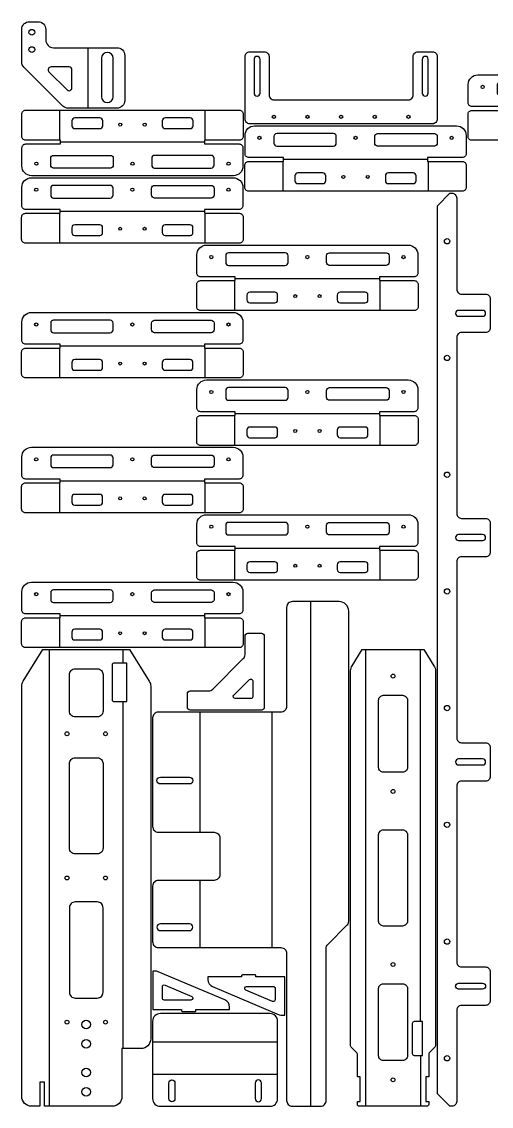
# Model space of a CAD drawing. Extents: x 2413 to 3609, y 3619 to 4748.
# Drawn here: x 2413 to 2902, y 3619 to 4748 of the extents above; entities that cross this region are included whole.
import ezdxf

# ---------------------------------------------------------------- set-up
doc = ezdxf.new("R2010")
doc.units = 0

# ---------------------------------------------------------------- blocks, each defined once
blk = doc.blocks.new('Part', base_point=(-67.1, -237.5))
at = {"layer": '1'}
for points in [[(67.1, 199.4), (67.1, -167.5, -0.414214), (57.1, -177.5), (37.2, -177.5), (37.2, -227.5, -0.414214), (27.2, -237.5), (-43.3, -237.5), (-43.3, -212.5), (-48.1, -212.5), (-48.1, -237.5), (-57.1, -237.5, -0.414214), (-67.1, -227.5), (-67.1, 199.4, -0.140541), (-65.6, 204.7), (-45.1, 237.5), (45.1, 237.5), (65.6, 204.7, -0.140541)], [(17.5, 211.5), (17.5, 173.5, -0.414214), (11.5, 167.5), (-11.5, 167.5, -0.414214), (-17.5, 173.5), (-17.5, 211.5, -0.414214), (-11.5, 217.5), (11.5, 217.5, -0.414214)], [(42.3, 223.6), (29, 223.6, 0.414214), (27, 221.6), (27, 185.4, 0.414214), (29, 183.4), (42.3, 183.4)], [(17.5, 119), (17.5, 31, -0.414214), (11.5, 25), (-11.5, 25, -0.414214), (-17.5, 31), (-17.5, 119, -0.414214), (-11.5, 125), (11.5, 125, -0.414214)], [(17.5, -31, 0.414214), (11.5, -25), (-11.5, -25, 0.414214), (-17.5, -31), (-17.5, -119, 0.414214), (-11.5, -125), (11.5, -125, 0.414214), (17.5, -119)]]:
    blk.add_lwpolyline(points, format="xyb", close=True, dxfattribs=at)
for centre, radius in [((-20, 150), 2), ((20, 150), 2), ((-20, 0), 2), ((20, 0), 2), ((-20, -150), 2), ((0, -152.5), 4.5), ((20, -150), 2), ((0, -172.5), 4.5), ((0, -202.5), 4.5), ((0, -222.5), 4.5)]:
    blk.add_circle(centre, radius, dxfattribs=at)
at = {"layer": '2'}
for p, q in [((-38.6, 237.5), (-38.6, -237.5)), ((38.6, 223.6), (38.6, 237.5)), ((38.6, -177.5), (38.6, 183.4))]:
    blk.add_line(p, q, dxfattribs=at)
blk = doc.blocks.new('Part891463664', base_point=(-37.1, -45))
at = {"layer": '1'}
for points in [[(70, -3.3), (70, -37, -0.414214), (62, -45), (53, -45, -0.414214), (45, -37), (45, -26, 0.414214), (37, -18), (-29.1, -18, -0.414214), (-37.1, -10), (-37.1, 37, -0.414214), (-29.1, 45), (21.7, 45, -0.198912), (27.3, 42.7), (67.7, 2.3, -0.198912)], [(-13, 33, 1), (-25.2, 33), (-25.2, -7, 1), (-13, -7)], [(41.7, 7.1), (22.9, 25.9, 0.668179), (17.8, 23.7), (17.8, 5, 0.414214), (20.8, 2), (39.5, 2, 0.668179)]]:
    blk.add_lwpolyline(points, format="xyb", close=True, dxfattribs=at)
for centre in [(59.5, -16), (59.5, -34)]:
    blk.add_circle(centre, 3, dxfattribs=at)
at = {"layer": '2'}
blk.add_line((1.4, -18), (1.4, 45), dxfattribs=at)
blk = doc.blocks.new('Part1240409795', base_point=(-31.1, -115.2))
at = {"layer": '1'}
for points in [[(37, 105), (37, -105, -0.414214), (27, -115), (8, -115, -0.414214), (4, -111), (4, -75), (0, -75), (0, -111.2, -0.414214), (-4, -115.2), (-27.1, -115.2, -0.414214), (-31.1, -111.2), (-31.1, 111.2, -0.414214), (-27.1, 115.2), (-4, 115.2, -0.414214), (0, 111.2), (0, 75), (4, 75), (4, 111, -0.414214), (8, 115), (27, 115, -0.414214)], [(29, 82, 0.414214), (26, 85), (18.9, 85, 0.414214), (15.9, 82), (15.9, 23, 0.414214), (18.9, 20), (26, 20, 0.414214), (29, 23)], [(-12, 60, 0.414214), (-15, 63), (-20.1, 63, 0.414214), (-23.1, 60), (-23.1, 34, 0.414214), (-20.1, 31), (-15, 31, 0.414214), (-12, 34)], [(29, -23), (29, -82, -0.414214), (26, -85), (18.9, -85, -0.414214), (15.9, -82), (15.9, -23, -0.414214), (18.9, -20), (26, -20, -0.414214)], [(-12, -34, 0.414214), (-15, -31), (-20.1, -31, 0.414214), (-23.1, -34), (-23.1, -60, 0.414214), (-20.1, -63), (-15, -63, 0.414214), (-12, -60)]]:
    blk.add_lwpolyline(points, format="xyb", close=True, dxfattribs=at)
for centre, radius in [((24.5, 100), 1.65), ((-16.1, 12.7), 1.55), ((24.5, 0), 1.65), ((-16.1, -12.7), 1.55), ((24.5, -100), 1.65)]:
    blk.add_circle(centre, radius, dxfattribs=at)
at = {"layer": '2'}
for p, q in [((-31.1, 75.4), (0, 75.4)), ((1.9, -75), (1.9, 75)), ((0, -75.4), (-31.1, -75.4))]:
    blk.add_line(p, q, dxfattribs=at)
blk = doc.blocks.new('Part415492126', base_point=(-31.1, -115.2))
at = {"layer": '1'}
for points in [[(37, 105), (37, -105, -0.414214), (27, -115), (8, -115, -0.414214), (4, -111), (4, -75), (0, -75), (0, -111.2, -0.414214), (-4, -115.2), (-27.1, -115.2, -0.414214), (-31.1, -111.2), (-31.1, 111.2, -0.414214), (-27.1, 115.2), (-4, 115.2, -0.414214), (0, 111.2), (0, 75), (4, 75), (4, 111, -0.414214), (8, 115), (27, 115, -0.414214)], [(29, 82, 0.414214), (26, 85), (18.9, 85, 0.414214), (15.9, 82), (15.9, 23, 0.414214), (18.9, 20), (26, 20, 0.414214), (29, 23)], [(-12, 60, 0.414214), (-15, 63), (-20.1, 63, 0.414214), (-23.1, 60), (-23.1, 34, 0.414214), (-20.1, 31), (-15, 31, 0.414214), (-12, 34)], [(29, -23), (29, -82, -0.414214), (26, -85), (18.9, -85, -0.414214), (15.9, -82), (15.9, -23, -0.414214), (18.9, -20), (26, -20, -0.414214)], [(-12, -34, 0.414214), (-15, -31), (-20.1, -31, 0.414214), (-23.1, -34), (-23.1, -60, 0.414214), (-20.1, -63), (-15, -63, 0.414214), (-12, -60)]]:
    blk.add_lwpolyline(points, format="xyb", close=True, dxfattribs=at)
for centre, radius in [((24.5, 100), 1.65), ((-16.1, 12.7), 1.55), ((24.5, 0), 1.65), ((-16.1, -12.7), 1.55), ((24.5, -100), 1.65)]:
    blk.add_circle(centre, radius, dxfattribs=at)
at = {"layer": '2'}
for p, q in [((-31.1, 75.4), (0, 75.4)), ((1.9, -75), (1.9, 75)), ((0, -75.4), (-31.1, -75.4))]:
    blk.add_line(p, q, dxfattribs=at)
blk = doc.blocks.new('Part2102276273', base_point=(-31.1, -115.2))
at = {"layer": '1'}
for points in [[(37, 105), (37, -105, -0.414214), (27, -115), (8, -115, -0.414214), (4, -111), (4, -75), (0, -75), (0, -111.2, -0.414214), (-4, -115.2), (-27.1, -115.2, -0.414214), (-31.1, -111.2), (-31.1, 111.2, -0.414214), (-27.1, 115.2), (-4, 115.2, -0.414214), (0, 111.2), (0, 75), (4, 75), (4, 111, -0.414214), (8, 115), (27, 115, -0.414214)], [(29, 82, 0.414214), (26, 85), (18.9, 85, 0.414214), (15.9, 82), (15.9, 23, 0.414214), (18.9, 20), (26, 20, 0.414214), (29, 23)], [(-12, 60, 0.414214), (-15, 63), (-20.1, 63, 0.414214), (-23.1, 60), (-23.1, 34, 0.414214), (-20.1, 31), (-15, 31, 0.414214), (-12, 34)], [(29, -23), (29, -82, -0.414214), (26, -85), (18.9, -85, -0.414214), (15.9, -82), (15.9, -23, -0.414214), (18.9, -20), (26, -20, -0.414214)], [(-12, -34, 0.414214), (-15, -31), (-20.1, -31, 0.414214), (-23.1, -34), (-23.1, -60, 0.414214), (-20.1, -63), (-15, -63, 0.414214), (-12, -60)]]:
    blk.add_lwpolyline(points, format="xyb", close=True, dxfattribs=at)
for centre, radius in [((24.5, 100), 1.65), ((-16.1, 12.7), 1.55), ((24.5, 0), 1.65), ((-16.1, -12.7), 1.55), ((24.5, -100), 1.65)]:
    blk.add_circle(centre, radius, dxfattribs=at)
at = {"layer": '2'}
for p, q in [((-31.1, 75.4), (0, 75.4)), ((1.9, -75), (1.9, 75)), ((0, -75.4), (-31.1, -75.4))]:
    blk.add_line(p, q, dxfattribs=at)
blk = doc.blocks.new('Part1686389860', base_point=(-31.1, -115.2))
at = {"layer": '1'}
for points in [[(37, 105), (37, -105, -0.414214), (27, -115), (8, -115, -0.414214), (4, -111), (4, -75), (0, -75), (0, -111.2, -0.414214), (-4, -115.2), (-27.1, -115.2, -0.414214), (-31.1, -111.2), (-31.1, 111.2, -0.414214), (-27.1, 115.2), (-4, 115.2, -0.414214), (0, 111.2), (0, 75), (4, 75), (4, 111, -0.414214), (8, 115), (27, 115, -0.414214)], [(29, 82, 0.414214), (26, 85), (18.9, 85, 0.414214), (15.9, 82), (15.9, 23, 0.414214), (18.9, 20), (26, 20, 0.414214), (29, 23)], [(-12, 60, 0.414214), (-15, 63), (-20.1, 63, 0.414214), (-23.1, 60), (-23.1, 34, 0.414214), (-20.1, 31), (-15, 31, 0.414214), (-12, 34)], [(29, -23), (29, -82, -0.414214), (26, -85), (18.9, -85, -0.414214), (15.9, -82), (15.9, -23, -0.414214), (18.9, -20), (26, -20, -0.414214)], [(-12, -34, 0.414214), (-15, -31), (-20.1, -31, 0.414214), (-23.1, -34), (-23.1, -60, 0.414214), (-20.1, -63), (-15, -63, 0.414214), (-12, -60)]]:
    blk.add_lwpolyline(points, format="xyb", close=True, dxfattribs=at)
for centre, radius in [((24.5, 100), 1.65), ((-16.1, 12.7), 1.55), ((24.5, 0), 1.65), ((-16.1, -12.7), 1.55), ((24.5, -100), 1.65)]:
    blk.add_circle(centre, radius, dxfattribs=at)
at = {"layer": '2'}
for p, q in [((-31.1, 75.4), (0, 75.4)), ((1.9, -75), (1.9, 75)), ((0, -75.4), (-31.1, -75.4))]:
    blk.add_line(p, q, dxfattribs=at)
blk = doc.blocks.new('Part1427216344', base_point=(-31.1, -115.2))
at = {"layer": '1'}
for points in [[(37, 105), (37, -105, -0.414214), (27, -115), (8, -115, -0.414214), (4, -111), (4, -75), (0, -75), (0, -111.2, -0.414214), (-4, -115.2), (-27.1, -115.2, -0.414214), (-31.1, -111.2), (-31.1, 111.2, -0.414214), (-27.1, 115.2), (-4, 115.2, -0.414214), (0, 111.2), (0, 75), (4, 75), (4, 111, -0.414214), (8, 115), (27, 115, -0.414214)], [(29, 82, 0.414214), (26, 85), (18.9, 85, 0.414214), (15.9, 82), (15.9, 23, 0.414214), (18.9, 20), (26, 20, 0.414214), (29, 23)], [(-12, 60, 0.414214), (-15, 63), (-20.1, 63, 0.414214), (-23.1, 60), (-23.1, 34, 0.414214), (-20.1, 31), (-15, 31, 0.414214), (-12, 34)], [(29, -23), (29, -82, -0.414214), (26, -85), (18.9, -85, -0.414214), (15.9, -82), (15.9, -23, -0.414214), (18.9, -20), (26, -20, -0.414214)], [(-12, -34, 0.414214), (-15, -31), (-20.1, -31, 0.414214), (-23.1, -34), (-23.1, -60, 0.414214), (-20.1, -63), (-15, -63, 0.414214), (-12, -60)]]:
    blk.add_lwpolyline(points, format="xyb", close=True, dxfattribs=at)
for centre, radius in [((24.5, 100), 1.65), ((-16.1, 12.7), 1.55), ((24.5, 0), 1.65), ((-16.1, -12.7), 1.55), ((24.5, -100), 1.65)]:
    blk.add_circle(centre, radius, dxfattribs=at)
at = {"layer": '2'}
for p, q in [((-31.1, 75.4), (0, 75.4)), ((1.9, -75), (1.9, 75)), ((0, -75.4), (-31.1, -75.4))]:
    blk.add_line(p, q, dxfattribs=at)
blk = doc.blocks.new('Part536100659', base_point=(-65, -32.1))
at = {"layer": '1'}
for points in [[(65, 56.4, 0.414214), (57, 64.4), (-57, 64.4, 0.414214), (-65, 56.4), (-65, -24.1, 0.414214), (-57, -32.1), (57, -32.1, 0.414214), (65, -24.1)], [(-41.8, -7.9), (-41.8, -24.1, -1), (-48.2, -24.1), (-48.2, -7.9, -1)], [(48.2, -7.9, 1), (41.8, -7.9), (41.8, -24.1, 1), (48.2, -24.1)]]:
    blk.add_lwpolyline(points, format="xyb", close=True, dxfattribs=at)
at = {"layer": '2'}
for p, q in [((65, 34.7), (-65, 34.7)), ((-65, 1.4), (65, 1.4))]:
    blk.add_line(p, q, dxfattribs=at)
blk = doc.blocks.new('Part2038921108', base_point=(-80, -40))
at = {"layer": '1'}
for points in [[(0, 0), (-30, 0), (-30, 1, 0.414214), (-31, 2), (-44, 2, 0.414214), (-45, 1), (-45, 0), (-80, 0), (-80, -2.7, 0.301347), (-75.1, -10.1), (-5.8, -39.4, 0.100342), (-2.7, -40), (0, -40)], [(-10, -12), (-10, -23.7, -0.536869), (-12.8, -25.6), (-40.5, -13.8, -0.817617), (-39.7, -10), (-12, -10, -0.414214)]]:
    blk.add_lwpolyline(points, format="xyb", close=True, dxfattribs=at)
blk = doc.blocks.new('Part1810860624', base_point=(-80, -40))
at = {"layer": '1'}
for points in [[(0, 0), (-30, 0), (-30, 1, 0.414214), (-31, 2), (-44, 2, 0.414214), (-45, 1), (-45, 0), (-80, 0), (-80, -2.7, 0.301347), (-75.1, -10.1), (-5.8, -39.4, 0.100342), (-2.7, -40), (0, -40)], [(-10, -12), (-10, -23.7, -0.536869), (-12.8, -25.6), (-40.5, -13.8, -0.817617), (-39.7, -10), (-12, -10, -0.414214)]]:
    blk.add_lwpolyline(points, format="xyb", close=True, dxfattribs=at)
blk = doc.blocks.new('Part1630467886', base_point=(-124.1, -262.5))
at = {"layer": '1'}
for points in [[(79.9, 252.5, 0.414214), (69.9, 262.5), (21.3, 262.5, 0.414214), (15.3, 256.5), (15.3, 153.5, -0.414214), (9.3, 147.5), (-118.1, 147.5, 0.414214), (-124.1, 141.5), (-124.1, 28.5, 0.414214), (-118.1, 22.5), (-60.2, 22.5, -0.414214), (-54.2, 16.5), (-54.2, -21.5, -0.414214), (-60.2, -27.5), (-118.1, -27.5, 0.414214), (-124.1, -33.5), (-124.1, -91.5, 0.414214), (-118.1, -97.5), (9.3, -97.5, -0.414214), (15.3, -103.5), (15.3, -256.5, 0.414214), (21.3, -262.5), (50.5, -262.5, 0.414214), (56.5, -256.5), (56.5, -98.4, -0.198912), (58.2, -94.1), (78.1, -74.3, 0.198912), (79.9, -70)], [(-85.7, 79.8, -1), (-85.7, 72.8), (-116.1, 72.8, -1), (-116.1, 79.8)], [(-85.7, -72.8), (-116.1, -72.8, 1), (-116.1, -79.8), (-85.7, -79.8, 1)]]:
    blk.add_lwpolyline(points, format="xyb", close=True, dxfattribs=at)
at = {"layer": '2'}
for p, q in [((40.1, 262.5), (40.1, -262.5)), ((-74.8, 22.5), (-74.8, 147.5)), ((0.2, -97.5), (0.2, 147.5)), ((-74.8, -97.5), (-74.8, -27.5))]:
    blk.add_line(p, q, dxfattribs=at)
blk = doc.blocks.new('Part216929910')
at = {"layer": '1'}
for points in [[(80, 17), (80, 3, -0.414214), (77, 0), (3, 0, -0.414214), (0, 3), (0, 77, -0.414214), (3, 80), (17, 80, -0.414214), (20, 77), (20, 57.8, 0.198912), (21.8, 53.6), (53.6, 21.8, 0.198912), (57.8, 20), (77, 20, -0.414214)], [(31.7, 15.4, -0.668179), (30.2, 12), (14, 12, -0.414214), (12, 14), (12, 30.2, -0.668179), (15.4, 31.7)]]:
    blk.add_lwpolyline(points, format="xyb", close=True, dxfattribs=at)
blk = doc.blocks.new('Part1185518989', base_point=(-31.1, -115.2))
at = {"layer": '1'}
for points in [[(37, 105), (37, -105, -0.414214), (27, -115), (8, -115, -0.414214), (4, -111), (4, -75), (0, -75), (0, -111.2, -0.414214), (-4, -115.2), (-27.1, -115.2, -0.414214), (-31.1, -111.2), (-31.1, 111.2, -0.414214), (-27.1, 115.2), (-4, 115.2, -0.414214), (0, 111.2), (0, 75), (4, 75), (4, 111, -0.414214), (8, 115), (27, 115, -0.414214)], [(29, 82, 0.414214), (26, 85), (18.9, 85, 0.414214), (15.9, 82), (15.9, 23, 0.414214), (18.9, 20), (26, 20, 0.414214), (29, 23)], [(-12, 60, 0.414214), (-15, 63), (-20.1, 63, 0.414214), (-23.1, 60), (-23.1, 34, 0.414214), (-20.1, 31), (-15, 31, 0.414214), (-12, 34)], [(29, -23), (29, -82, -0.414214), (26, -85), (18.9, -85, -0.414214), (15.9, -82), (15.9, -23, -0.414214), (18.9, -20), (26, -20, -0.414214)], [(-12, -34, 0.414214), (-15, -31), (-20.1, -31, 0.414214), (-23.1, -34), (-23.1, -60, 0.414214), (-20.1, -63), (-15, -63, 0.414214), (-12, -60)]]:
    blk.add_lwpolyline(points, format="xyb", close=True, dxfattribs=at)
for centre, radius in [((24.5, 100), 1.65), ((-16.1, 12.7), 1.55), ((24.5, 0), 1.65), ((-16.1, -12.7), 1.55), ((24.5, -100), 1.65)]:
    blk.add_circle(centre, radius, dxfattribs=at)
at = {"layer": '2'}
for p, q in [((-31.1, 75.4), (0, 75.4)), ((1.9, -75), (1.9, 75)), ((0, -75.4), (-31.1, -75.4))]:
    blk.add_line(p, q, dxfattribs=at)
blk = doc.blocks.new('Part1121807774', base_point=(-31.1, -115.2))
at = {"layer": '1'}
for points in [[(37, 105), (37, -105, -0.414214), (27, -115), (8, -115, -0.414214), (4, -111), (4, -75), (0, -75), (0, -111.2, -0.414214), (-4, -115.2), (-27.1, -115.2, -0.414214), (-31.1, -111.2), (-31.1, 111.2, -0.414214), (-27.1, 115.2), (-4, 115.2, -0.414214), (0, 111.2), (0, 75), (4, 75), (4, 111, -0.414214), (8, 115), (27, 115, -0.414214)], [(29, 82, 0.414214), (26, 85), (18.9, 85, 0.414214), (15.9, 82), (15.9, 23, 0.414214), (18.9, 20), (26, 20, 0.414214), (29, 23)], [(-12, 60, 0.414214), (-15, 63), (-20.1, 63, 0.414214), (-23.1, 60), (-23.1, 34, 0.414214), (-20.1, 31), (-15, 31, 0.414214), (-12, 34)], [(29, -23), (29, -82, -0.414214), (26, -85), (18.9, -85, -0.414214), (15.9, -82), (15.9, -23, -0.414214), (18.9, -20), (26, -20, -0.414214)], [(-12, -34, 0.414214), (-15, -31), (-20.1, -31, 0.414214), (-23.1, -34), (-23.1, -60, 0.414214), (-20.1, -63), (-15, -63, 0.414214), (-12, -60)]]:
    blk.add_lwpolyline(points, format="xyb", close=True, dxfattribs=at)
for centre, radius in [((24.5, 100), 1.65), ((-16.1, 12.7), 1.55), ((24.5, 0), 1.65), ((-16.1, -12.7), 1.55), ((24.5, -100), 1.65)]:
    blk.add_circle(centre, radius, dxfattribs=at)
at = {"layer": '2'}
for p, q in [((-31.1, 75.4), (0, 75.4)), ((1.9, -75), (1.9, 75)), ((0, -75.4), (-31.1, -75.4))]:
    blk.add_line(p, q, dxfattribs=at)
blk = doc.blocks.new('Part581016186', base_point=(-31.1, -115.2))
at = {"layer": '1'}
for points in [[(37, 105), (37, -105, -0.414214), (27, -115), (8, -115, -0.414214), (4, -111), (4, -75), (0, -75), (0, -111.2, -0.414214), (-4, -115.2), (-27.1, -115.2, -0.414214), (-31.1, -111.2), (-31.1, 111.2, -0.414214), (-27.1, 115.2), (-4, 115.2, -0.414214), (0, 111.2), (0, 75), (4, 75), (4, 111, -0.414214), (8, 115), (27, 115, -0.414214)], [(29, 82, 0.414214), (26, 85), (18.9, 85, 0.414214), (15.9, 82), (15.9, 23, 0.414214), (18.9, 20), (26, 20, 0.414214), (29, 23)], [(-12, 60, 0.414214), (-15, 63), (-20.1, 63, 0.414214), (-23.1, 60), (-23.1, 34, 0.414214), (-20.1, 31), (-15, 31, 0.414214), (-12, 34)], [(29, -23), (29, -82, -0.414214), (26, -85), (18.9, -85, -0.414214), (15.9, -82), (15.9, -23, -0.414214), (18.9, -20), (26, -20, -0.414214)], [(-12, -34, 0.414214), (-15, -31), (-20.1, -31, 0.414214), (-23.1, -34), (-23.1, -60, 0.414214), (-20.1, -63), (-15, -63, 0.414214), (-12, -60)]]:
    blk.add_lwpolyline(points, format="xyb", close=True, dxfattribs=at)
for centre, radius in [((24.5, 100), 1.65), ((-16.1, 12.7), 1.55), ((24.5, 0), 1.65), ((-16.1, -12.7), 1.55), ((24.5, -100), 1.65)]:
    blk.add_circle(centre, radius, dxfattribs=at)
at = {"layer": '2'}
for p, q in [((-31.1, 75.4), (0, 75.4)), ((1.9, -75), (1.9, 75)), ((0, -75.4), (-31.1, -75.4))]:
    blk.add_line(p, q, dxfattribs=at)
blk = doc.blocks.new('Part1080994547', base_point=(-31.1, -115.2))
at = {"layer": '1'}
for points in [[(37, 105), (37, -105, -0.414214), (27, -115), (8, -115, -0.414214), (4, -111), (4, -75), (0, -75), (0, -111.2, -0.414214), (-4, -115.2), (-27.1, -115.2, -0.414214), (-31.1, -111.2), (-31.1, 111.2, -0.414214), (-27.1, 115.2), (-4, 115.2, -0.414214), (0, 111.2), (0, 75), (4, 75), (4, 111, -0.414214), (8, 115), (27, 115, -0.414214)], [(29, 82, 0.414214), (26, 85), (18.9, 85, 0.414214), (15.9, 82), (15.9, 23, 0.414214), (18.9, 20), (26, 20, 0.414214), (29, 23)], [(-12, 60, 0.414214), (-15, 63), (-20.1, 63, 0.414214), (-23.1, 60), (-23.1, 34, 0.414214), (-20.1, 31), (-15, 31, 0.414214), (-12, 34)], [(29, -23), (29, -82, -0.414214), (26, -85), (18.9, -85, -0.414214), (15.9, -82), (15.9, -23, -0.414214), (18.9, -20), (26, -20, -0.414214)], [(-12, -34, 0.414214), (-15, -31), (-20.1, -31, 0.414214), (-23.1, -34), (-23.1, -60, 0.414214), (-20.1, -63), (-15, -63, 0.414214), (-12, -60)]]:
    blk.add_lwpolyline(points, format="xyb", close=True, dxfattribs=at)
for centre, radius in [((24.5, 100), 1.65), ((-16.1, 12.7), 1.55), ((24.5, 0), 1.65), ((-16.1, -12.7), 1.55), ((24.5, -100), 1.65)]:
    blk.add_circle(centre, radius, dxfattribs=at)
at = {"layer": '2'}
for p, q in [((-31.1, 75.4), (0, 75.4)), ((1.9, -75), (1.9, 75)), ((0, -75.4), (-31.1, -75.4))]:
    blk.add_line(p, q, dxfattribs=at)
blk = doc.blocks.new('Part1858720008', base_point=(-100, -50))
at = {"layer": '1'}
for points in [[(100, 20), (100, -45, -0.4142136), (95, -50), (80, -50, -0.4142136), (75, -45), (75, -5, 0.4142136), (70, 0), (-70, 0, 0.4142136), (-75, -5), (-75, -45, -0.4142136), (-80, -50), (-95, -50, -0.4142136), (-100, -45), (-100, 20, -0.4142136), (-95, 25), (95, 25, -0.4142136)], [(-84.4, -7, 1), (-90.6, -7), (-90.6, -42, 1), (-84.4, -42)], [(90.6, -7, 1), (84.4, -7), (84.4, -42, 1), (90.6, -42)]]:
    blk.add_lwpolyline(points, format="xyb", close=True, dxfattribs=at)
for centre in [(-70, 17.75), (-35, 17.75), (0, 17.75), (35, 17.75), (70, 17.75)]:
    blk.add_circle(centre, 1.7, dxfattribs=at)
blk = doc.blocks.new('Part1322717162', base_point=(-44.1, -237.5))
at = {"layer": '1'}
for points in [[(44.1, 215.4), (44.1, -174.7, -0.198912), (43.6, -176.1), (37.7, -181.9, 0.198912), (37.1, -183.3), (37.1, -206.8), (34.1, -206.8), (34.1, -232.5), (37.1, -232.5), (37.1, -235.5, -0.414214), (35.1, -237.5), (-35.1, -237.5, -0.414214), (-37.1, -235.5), (-37.1, -232.5), (-34.1, -232.5), (-34.1, -206.8), (-37.1, -206.8), (-37.1, -183.3, 0.198912), (-37.7, -181.9), (-43.6, -176.1, -0.198912), (-44.1, -174.7), (-44.1, 215.4, -0.140541), (-42.6, 220.7), (-32.1, 237.5), (32.1, 237.5), (42.6, 220.7, -0.140541)], [(15, 185), (15, 115, -0.414214), (10, 110), (-10, 110, -0.414214), (-15, 115), (-15, 185, -0.414214), (-10, 190), (10, 190, -0.414214)], [(15, 45), (15, -45, -0.414214), (10, -50), (-10, -50, -0.414214), (-15, -45), (-15, 45, -0.414214), (-10, 50), (10, 50, -0.414214)], [(15, -115), (15, -185, -0.414214), (10, -190), (-10, -190, -0.414214), (-15, -185), (-15, -115, -0.414214), (-10, -110), (10, -110, -0.414214)], [(30.6, -149.4), (22, -149.4, 0.414214), (20, -151.4), (20, -182.6, 0.414214), (22, -184.6), (30.6, -184.6)]]:
    blk.add_lwpolyline(points, format="xyb", close=True, dxfattribs=at)
for centre in [(0, 210), (0, 90), (0, -90), (0, -210)]:
    blk.add_circle(centre, 2, dxfattribs=at)
at = {"layer": '2'}
for p, q in [((-28.6, 237.5), (-28.6, -237.5)), ((28.6, -149.4), (28.6, 237.5)), ((28.6, -184.6), (28.6, -237.5))]:
    blk.add_line(p, q, dxfattribs=at)
blk = doc.blocks.new('Part1237630361', base_point=(-45, -475))
at = {"layer": '1'}
for points in [[(10, 462), (10, -462), (-3, -475), (-5, -475, -0.414214), (-10, -470), (-10, -375, 0.414214), (-15, -370), (-40, -370, -0.414214), (-45, -365), (-45, -335, -0.414214), (-40, -330), (-15, -330, 0.414214), (-10, -325), (-10, -141.7, 0.414214), (-15, -136.7), (-40, -136.7, -0.414214), (-45, -131.7), (-45, -101.7, -0.414214), (-40, -96.7), (-15, -96.7, 0.414214), (-10, -91.7), (-10, 91.7, 0.414214), (-15, 96.7), (-40, 96.7, -0.414214), (-45, 101.7), (-45, 131.7, -0.414214), (-40, 136.7), (-15, 136.7, 0.414214), (-10, 141.7), (-10, 325, 0.414214), (-15, 330), (-40, 330, -0.414214), (-45, 335), (-45, 365, -0.414214), (-40, 370), (-15, 370, 0.414214), (-10, 375), (-10, 470, -0.414214), (-5, 475), (-3, 475)], [(-12, 353.1, -1), (-12, 346.9), (-37, 346.9, -1), (-37, 353.1)], [(-12, 119.8), (-37, 119.8, 1), (-37, 113.6), (-12, 113.6, 1)], [(-12, -113.6), (-37, -113.6, 1), (-37, -119.8), (-12, -119.8, 1)], [(-12, -346.9), (-37, -346.9, 1), (-37, -353.1), (-12, -353.1, 1)]]:
    blk.add_lwpolyline(points, format="xyb", close=True, dxfattribs=at)
for centre in [(0, 425), (0, 303.6), (0, 182.1), (0, 60.7), (0, -60.7), (0, -182.1), (0, -303.6), (0, -425)]:
    blk.add_circle(centre, 2.75, dxfattribs=at)
blk = doc.blocks.new('Part466424790', base_point=(-31.1, -115.2))
at = {"layer": '1'}
for points in [[(37, 105), (37, -105, -0.414214), (27, -115), (8, -115, -0.414214), (4, -111), (4, -75), (0, -75), (0, -111.2, -0.414214), (-4, -115.2), (-27.1, -115.2, -0.414214), (-31.1, -111.2), (-31.1, 111.2, -0.414214), (-27.1, 115.2), (-4, 115.2, -0.414214), (0, 111.2), (0, 75), (4, 75), (4, 111, -0.414214), (8, 115), (27, 115, -0.414214)], [(29, 82, 0.414214), (26, 85), (18.9, 85, 0.414214), (15.9, 82), (15.9, 23, 0.414214), (18.9, 20), (26, 20, 0.414214), (29, 23)], [(-12, 60, 0.414214), (-15, 63), (-20.1, 63, 0.414214), (-23.1, 60), (-23.1, 34, 0.414214), (-20.1, 31), (-15, 31, 0.414214), (-12, 34)], [(29, -23), (29, -82, -0.414214), (26, -85), (18.9, -85, -0.414214), (15.9, -82), (15.9, -23, -0.414214), (18.9, -20), (26, -20, -0.414214)], [(-12, -34, 0.414214), (-15, -31), (-20.1, -31, 0.414214), (-23.1, -34), (-23.1, -60, 0.414214), (-20.1, -63), (-15, -63, 0.414214), (-12, -60)]]:
    blk.add_lwpolyline(points, format="xyb", close=True, dxfattribs=at)
for centre, radius in [((24.5, 100), 1.65), ((-16.1, 12.7), 1.55), ((24.5, 0), 1.65), ((-16.1, -12.7), 1.55), ((24.5, -100), 1.65)]:
    blk.add_circle(centre, radius, dxfattribs=at)
at = {"layer": '2'}
for p, q in [((-31.1, 75.4), (0, 75.4)), ((1.9, -75), (1.9, 75)), ((0, -75.4), (-31.1, -75.4))]:
    blk.add_line(p, q, dxfattribs=at)

msp = doc.modelspace()

# ---------------------------------------------------------------- block references
at = {"layer": '1'}
for name, p, rotation in [('Part891463664', (2520.1, 4747.5), 180), ('Part1858720008', (2845.3, 4716.3), 180), ('Part466424790', (3107.7, 4624.1), 90.0000001836389), ('Part1240409795', (2413, 4655.4), 269.999999977959), ('Part1080994547', (2875.5, 4571.1), 90.0000001836389), ('Part415492126', (2643.3, 4517.1), 90.0000001836389), ('Part1237630361', (2900.5, 4569.1), 180), ('Part581016186', (2825.4, 4447), 90.0000001836389), ('Part2102276273', (2643.3, 4376.9), 90.0000001836389), ('Part1121807774', (2825.4, 4306.7), 90.0000001836389), ('Part1686389860', (2643.3, 4236.6), 90.0000001836389), ('Part1185518989', (2825.4, 4166.5), 90.0000001836389), ('Part1427216344', (2643.3, 4096.3), 90.0000001836389), ('Part216929910', (2665.3, 4031.3), 90.0000001836389), ('Part1810860624', (2629.3, 3759.7), 180)]:
    msp.add_blockref(name, p, dxfattribs=dict(at, rotation=rotation))
for name, p in [('Part1630467886', (2549.2, 3619.2)), ('Part', (2413, 3619.2)), ('Part1322717162', (2755.2, 3619.2)), ('Part2038921108', (2606.7, 3713.8)), ('Part536100659', (2549.2, 3619.1))]:
    msp.add_blockref(name, p, dxfattribs=at)

doc.saveas('drawing.dxf')
